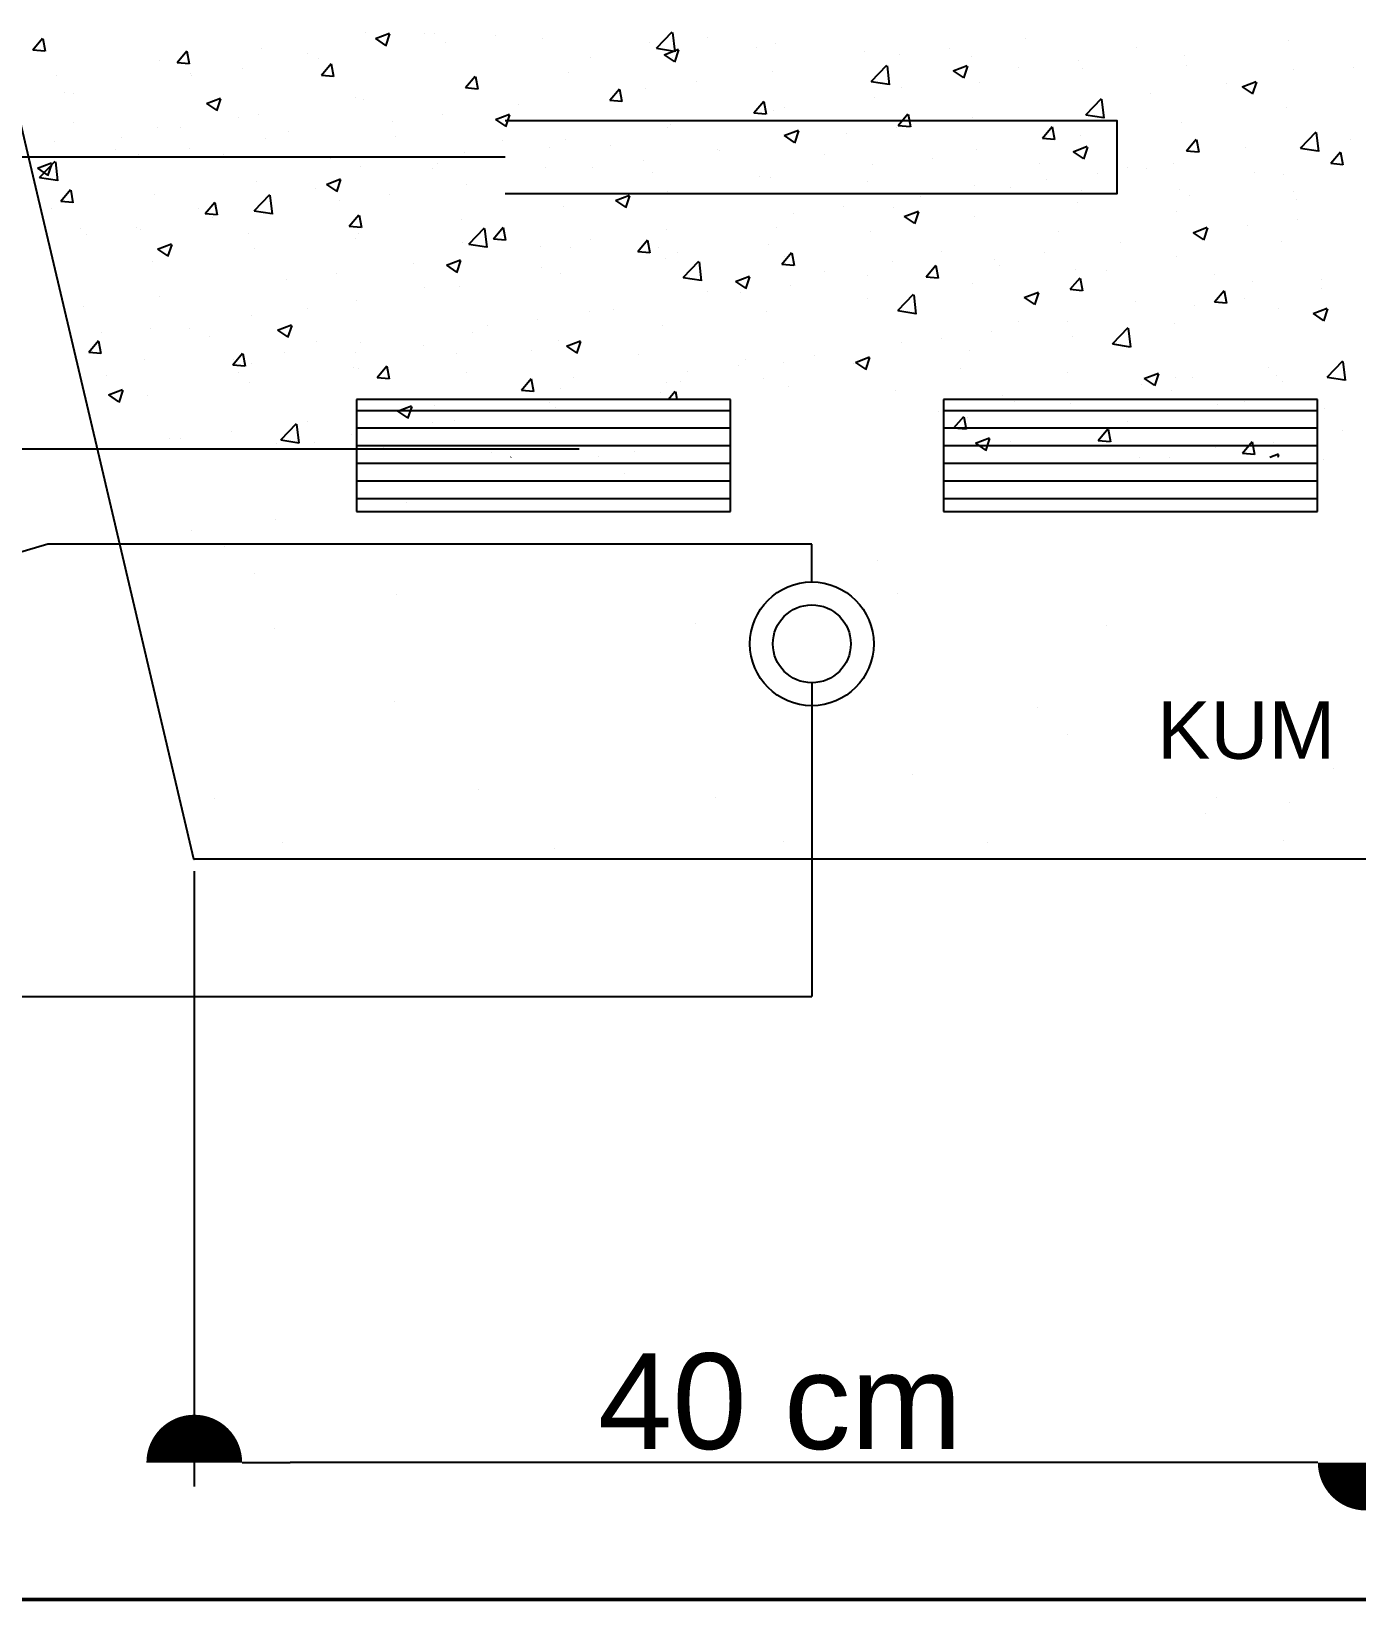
# Model space of a CAD drawing. Header units: millimetres. Extents: x -269 to 685, y 5394 to 6294.
# Drawn here: x 168.4 to 239.9, y 5972.1 to 6056.7 of the extents above; entities that cross this region are included whole.
import ezdxf
from ezdxf.enums import TextEntityAlignment as Align

# ---------------------------------------------------------------- set-up
doc = ezdxf.new("R2010")
doc.units = ezdxf.units.MM
for name, color, linetype in [('3', 7, 'Continuous'), ('LHAT-08', 7, 'Continuous'), ('MIMARI', 7, 'Continuous'), ('YAZI-08', 7, 'Continuous')]:
    doc.layers.add(name, color=color, linetype=linetype)
doc.layers.add('BHP-TABLO', color=7, linetype='Continuous', lineweight=25)
doc.layers.add('LINYE', color=7, linetype='Continuous', lineweight=53)
doc.styles.add('BHP', font='arial.ttf')

msp = doc.modelspace()

# ---------------------------------------------------------------- linework, layer by layer
for p, q in [((186.471, 6056.635), (186.471, 6056.635)), ((186.985, 6056.33), (187.744, 6056.622)), ((187.549, 6055.93), (187.769, 6056.586)), ((189.662, 6056.61), (189.662, 6056.61)), ((190.189, 6056.603), (190.189, 6056.603)), ((193.475, 6056.498), (193.475, 6056.498)), ((202.161, 6055.809), (203.006, 6056.689)), ((203.151, 6055.625), (203.031, 6056.655)), ((204.912, 6056.4), (204.912, 6056.4)), ((222.076, 6056.362), (222.076, 6056.362)), ((168.513, 6055.727), (169.036, 6056.35)), ((168.513, 6055.727), (169.161, 6055.67)), ((169.186, 6055.634), (169.061, 6056.314)), ((176.293, 6055.046), (176.816, 6055.669)), ((176.966, 6054.953), (176.841, 6055.633)), ((180.837, 6055.822), (180.837, 6055.822)), ((183.336, 6055.524), (183.336, 6055.524)), ((186.985, 6056.33), (187.524, 6055.967)), ((190.759, 6056.141), (190.759, 6056.141)), ((195.979, 6056.358), (195.979, 6056.358)), ((201.769, 6056.114), (201.769, 6056.114)), ((202.161, 6055.809), (203.126, 6055.659)), ((202.572, 6055.462), (203.332, 6055.753)), ((203.137, 6055.062), (203.357, 6055.717)), ((207.559, 6055.869), (207.559, 6055.869)), ((208.589, 6056.06), (208.589, 6056.06)), ((213.349, 6055.625), (213.349, 6055.625)), ((217.968, 6055.821), (217.968, 6055.821)), ((228.031, 6055.861), (228.031, 6055.861)), ((236.25, 6056.228), (236.25, 6056.228)), ((175.358, 6055.128), (175.358, 6055.128)), ((176.293, 6055.046), (176.941, 6054.989)), ((179.801, 6054.698), (179.801, 6054.698)), ((183.909, 6055.239), (183.909, 6055.239)), ((184.073, 6054.366), (184.596, 6054.989)), ((184.746, 6054.273), (184.62, 6054.953)), ((198.586, 6055.314), (198.586, 6055.314)), ((202.572, 6055.462), (203.112, 6055.098)), ((203.02, 6055.296), (203.02, 6055.296)), ((213.737, 6054.013), (214.582, 6054.894)), ((214.727, 6053.83), (214.607, 6054.86)), ((215.253, 6055.463), (215.253, 6055.463)), ((218.16, 6054.593), (218.92, 6054.885)), ((218.725, 6054.193), (218.945, 6054.849)), ((219.139, 6055.38), (219.139, 6055.38)), ((221.706, 6054.776), (221.706, 6054.776)), ((224.929, 6055.135), (224.929, 6055.135)), ((225.138, 6054.72), (225.138, 6054.72)), ((230.617, 6055.415), (230.617, 6055.415)), ((230.72, 6054.891), (230.72, 6054.891)), ((239.746, 6054.786), (239.746, 6054.786)), ((169.789, 6054.364), (169.789, 6054.364)), ((177.011, 6054.438), (177.011, 6054.438)), ((177.086, 6054.341), (177.086, 6054.341)), ((184.073, 6054.366), (184.721, 6054.309)), ((191.852, 6053.685), (192.375, 6054.308)), ((192.261, 6054.228), (192.261, 6054.228)), ((192.526, 6053.592), (192.4, 6054.272)), ((197.386, 6054.483), (197.386, 6054.483)), ((204.295, 6054.021), (204.295, 6054.021)), ((208.403, 6054.561), (208.403, 6054.561)), ((213.737, 6054.013), (214.702, 6053.864)), ((218.16, 6054.593), (218.7, 6054.229)), ((219.569, 6053.956), (219.569, 6053.956)), ((232.896, 6053.884), (232.896, 6053.884)), ((233.748, 6053.724), (234.508, 6054.016)), ((234.313, 6053.324), (234.533, 6053.98)), ((236.51, 6054.646), (236.51, 6054.646)), ((170.236, 6053.439), (170.236, 6053.439)), ((170.685, 6053.352), (170.685, 6053.352)), ((177.871, 6052.832), (178.63, 6053.124)), ((178.435, 6052.432), (178.655, 6053.088)), ((185.935, 6053.143), (185.935, 6053.143)), ((186.339, 6053.025), (186.339, 6053.025)), ((191.852, 6053.685), (192.501, 6053.628)), ((191.908, 6053.788), (191.908, 6053.788)), ((199.632, 6053.004), (200.155, 6053.627)), ((199.632, 6053.004), (200.281, 6052.948)), ((200.305, 6052.911), (200.18, 6053.591)), ((201.579, 6053.663), (201.579, 6053.663)), ((213.936, 6053.143), (213.936, 6053.143)), ((215.38, 6053.69), (215.38, 6053.69)), ((225.313, 6052.218), (226.158, 6053.098)), ((226.073, 6052.985), (226.073, 6052.985)), ((226.302, 6052.034), (226.183, 6053.065)), ((228.788, 6053.343), (228.788, 6053.343)), ((233.748, 6053.724), (234.288, 6053.36)), ((177.871, 6052.832), (178.411, 6052.468)), ((180.705, 6052.211), (180.705, 6052.211)), ((190.621, 6052.22), (190.621, 6052.22)), ((193.459, 6051.963), (194.218, 6052.255)), ((194.023, 6051.563), (194.243, 6052.219)), ((194.729, 6052.761), (194.729, 6052.761)), ((207.412, 6052.324), (207.935, 6052.947)), ((207.412, 6052.324), (208.06, 6052.267)), ((208.085, 6052.231), (207.96, 6052.911)), ((208.457, 6052.449), (208.457, 6052.449)), ((209.054, 6052.604), (209.054, 6052.604)), ((215.192, 6051.643), (215.715, 6052.266)), ((215.865, 6051.55), (215.74, 6052.23)), ((225.313, 6052.218), (226.277, 6052.068)), ((236.119, 6052.617), (236.119, 6052.617)), ((170.706, 6051.794), (170.706, 6051.794)), ((175.226, 6051.517), (175.226, 6051.517)), ((176.496, 6051.55), (176.496, 6051.55)), ((179.61, 6052.057), (179.61, 6052.057)), ((182.286, 6051.305), (182.286, 6051.305)), ((187.906, 6051.863), (187.906, 6051.863)), ((193.459, 6051.963), (193.998, 6051.599)), ((202.729, 6051.518), (202.729, 6051.518)), ((202.888, 6051.685), (202.888, 6051.685)), ((209.047, 6051.095), (209.806, 6051.386)), ((209.611, 6050.695), (209.831, 6051.35)), ((215.115, 6051.543), (215.115, 6051.543)), ((215.192, 6051.643), (215.84, 6051.586)), ((219.223, 6052.084), (219.223, 6052.084)), ((222.972, 6050.962), (223.495, 6051.586)), ((223.645, 6050.869), (223.519, 6051.549)), ((230.485, 6051.804), (230.485, 6051.804)), ((236.889, 6050.423), (237.733, 6051.303)), ((169.657, 6050.753), (169.657, 6050.753)), ((173.284, 6050.971), (173.284, 6050.971)), ((181.056, 6050.961), (181.056, 6050.961)), ((188.076, 6051.061), (188.076, 6051.061)), ((193.867, 6050.816), (193.867, 6050.816)), ((197.254, 6050.872), (197.254, 6050.872)), ((199.657, 6050.571), (199.657, 6050.571)), ((209.047, 6051.095), (209.586, 6050.731)), ((212.399, 6051.185), (212.399, 6051.185)), ((222.972, 6050.962), (223.62, 6050.906)), ((224.635, 6050.226), (225.394, 6050.518)), ((225.006, 6051.109), (225.006, 6051.109)), ((225.199, 6049.826), (225.419, 6050.482)), ((230.751, 6050.282), (231.274, 6050.905)), ((231.425, 6050.189), (231.299, 6050.869)), ((233.909, 6050.476), (233.909, 6050.476)), ((236.893, 6050.508), (236.893, 6050.508)), ((237.878, 6050.239), (237.759, 6051.269)), ((239.608, 6050.865), (239.608, 6050.865)), ((168.757, 6049.334), (169.517, 6049.625)), ((168.871, 6048.833), (169.716, 6049.714)), ((169.861, 6048.65), (169.741, 6049.68)), ((172.993, 6050.338), (172.993, 6050.338)), ((174.233, 6050.063), (174.233, 6050.063)), ((176.948, 6050.42), (176.948, 6050.42)), ((178.783, 6050.093), (178.783, 6050.093)), ((184.573, 6049.848), (184.573, 6049.848)), ((190.363, 6049.604), (190.363, 6049.604)), ((191.776, 6050.177), (191.776, 6050.177)), ((196.403, 6050.433), (196.403, 6050.433)), ((201.441, 6049.743), (201.441, 6049.743)), ((205.447, 6050.327), (205.447, 6050.327)), ((205.549, 6050.283), (205.549, 6050.283)), ((211.237, 6050.082), (211.237, 6050.082)), ((217.027, 6049.837), (217.027, 6049.837)), ((219.437, 6050.346), (219.437, 6050.346)), ((222.817, 6049.593), (222.817, 6049.593)), ((224.635, 6050.226), (225.174, 6049.862)), ((230.043, 6049.606), (230.043, 6049.606)), ((230.751, 6050.282), (231.4, 6050.225)), ((236.889, 6050.423), (237.853, 6050.273)), ((238.531, 6049.601), (239.054, 6050.224)), ((238.531, 6049.601), (239.18, 6049.544)), ((239.204, 6049.508), (239.079, 6050.188)), ((168.758, 6049.334), (169.297, 6048.97)), ((168.871, 6048.833), (169.836, 6048.684)), ((169.322, 6048.934), (169.542, 6049.589)), ((184.345, 6048.465), (185.105, 6048.757)), ((186.207, 6049.414), (186.207, 6049.414)), ((190.078, 6049.347), (190.078, 6049.347)), ((196.154, 6049.359), (196.154, 6049.359)), ((198.726, 6049.385), (198.726, 6049.385)), ((201.944, 6049.114), (201.944, 6049.114)), ((207.734, 6048.87), (207.734, 6048.87)), ((208.325, 6048.838), (208.325, 6048.838)), ((213.804, 6049.532), (213.804, 6049.532)), ((225.935, 6049.065), (225.935, 6049.065)), ((227.583, 6049.39), (227.583, 6049.39)), ((228.607, 6049.348), (228.607, 6049.348)), ((234.398, 6049.103), (234.398, 6049.103)), ((235.987, 6049.006), (235.987, 6049.006)), ((170.018, 6047.568), (170.541, 6048.191)), ((170.691, 6047.475), (170.566, 6048.155)), ((175.095, 6047.906), (175.095, 6047.906)), ((180.447, 6047.038), (181.292, 6047.919)), ((180.573, 6048.601), (180.573, 6048.601)), ((183.752, 6048.261), (183.752, 6048.261)), ((184.345, 6048.465), (184.885, 6048.101)), ((184.91, 6048.065), (185.13, 6048.721)), ((187.768, 6047.942), (187.768, 6047.942)), ((191.876, 6048.483), (191.876, 6048.483)), ((202.756, 6048.074), (202.756, 6048.074)), ((213.524, 6048.625), (213.524, 6048.625)), ((219.314, 6048.38), (219.314, 6048.38)), ((221.258, 6048.304), (221.258, 6048.304)), ((223.219, 6048.707), (223.219, 6048.707)), ((225.104, 6048.136), (225.104, 6048.136)), ((230.353, 6048.193), (230.353, 6048.193)), ((236.508, 6048.094), (236.508, 6048.094)), ((169.526, 6047.142), (169.526, 6047.142)), ((170.018, 6047.568), (170.666, 6047.511)), ((177.427, 6047.175), (177.427, 6047.175)), ((177.798, 6046.888), (178.321, 6047.511)), ((178.471, 6046.795), (178.346, 6047.474)), ((181.437, 6046.855), (181.317, 6047.885)), ((185.053, 6047.585), (185.053, 6047.585)), ((197.123, 6047.261), (197.123, 6047.261)), ((199.933, 6047.596), (200.693, 6047.888)), ((199.933, 6047.596), (200.473, 6047.232)), ((200.498, 6047.196), (200.718, 6047.852)), ((212.261, 6047.265), (212.261, 6047.265)), ((214.932, 6047.218), (214.932, 6047.218)), ((216.369, 6047.806), (216.369, 6047.806)), ((224.874, 6047.499), (224.874, 6047.499)), ((230.894, 6047.891), (230.894, 6047.891)), ((236.685, 6047.646), (236.685, 6047.646)), ((177.798, 6046.888), (178.446, 6046.831)), ((178.202, 6046.683), (178.202, 6046.683)), ((180.447, 6047.038), (181.412, 6046.888)), ((185.578, 6046.207), (186.101, 6046.83)), ((185.578, 6046.207), (186.226, 6046.15)), ((186.251, 6046.114), (186.125, 6046.794)), ((191.644, 6046.567), (191.644, 6046.567)), ((209.546, 6046.907), (209.546, 6046.907)), ((215.521, 6046.728), (216.281, 6047.019)), ((215.521, 6046.728), (216.061, 6046.364)), ((216.086, 6046.328), (216.306, 6046.983)), ((219.305, 6046.735), (219.305, 6046.735)), ((230.182, 6047.008), (230.182, 6047.008)), ((234.039, 6046.23), (234.039, 6046.23)), ((236.755, 6046.587), (236.755, 6046.587)), ((171.101, 6046.089), (171.101, 6046.089)), ((171.379, 6045.785), (171.379, 6045.785)), ((174.094, 6046.142), (174.094, 6046.142)), ((174.338, 6046.036), (174.338, 6046.036)), ((180.128, 6045.792), (180.128, 6045.792)), ((185.919, 6045.547), (185.919, 6045.547)), ((186.075, 6045.803), (186.075, 6045.803)), ((192.023, 6045.243), (192.868, 6046.123)), ((193.013, 6045.059), (192.893, 6046.089)), ((193.357, 6045.526), (193.88, 6046.149)), ((193.357, 6045.526), (194.006, 6045.47)), ((194.031, 6045.433), (193.905, 6046.113)), ((198.588, 6045.465), (198.588, 6045.465)), ((201.137, 6044.846), (201.66, 6045.469)), ((201.81, 6044.753), (201.685, 6045.433)), ((202.696, 6046.005), (202.696, 6046.005)), ((208.607, 6046.132), (208.607, 6046.132)), ((213.672, 6045.922), (213.672, 6045.922)), ((223.857, 6045.922), (223.857, 6045.922)), ((231.109, 6045.859), (231.869, 6046.151)), ((231.109, 6045.859), (231.649, 6045.495)), ((231.674, 6045.459), (231.893, 6046.114)), ((235.855, 6045.395), (235.855, 6045.395)), ((175.232, 6044.967), (175.991, 6045.258)), ((175.232, 6044.967), (175.771, 6044.603)), ((175.796, 6044.567), (176.016, 6045.222)), ((180.441, 6044.99), (180.441, 6044.99)), ((191.709, 6045.303), (191.709, 6045.303)), ((192.023, 6045.243), (192.988, 6045.093)), ((195.873, 6045.107), (195.873, 6045.107)), ((197.499, 6045.058), (197.499, 6045.058)), ((201.137, 6044.846), (201.786, 6044.789)), ((202.281, 6045.047), (202.281, 6045.047)), ((203.289, 6044.813), (203.289, 6044.813)), ((208.193, 6045.227), (208.193, 6045.227)), ((208.917, 6044.165), (209.44, 6044.788)), ((209.079, 6044.569), (209.079, 6044.569)), ((209.59, 6044.072), (209.465, 6044.752)), ((217.531, 6044.837), (217.531, 6044.837)), ((223.081, 6044.787), (223.081, 6044.787)), ((227.189, 6045.328), (227.189, 6045.328)), ((230.221, 6044.582), (230.221, 6044.582)), ((174.963, 6044.295), (174.963, 6044.295)), ((189.022, 6044.205), (189.022, 6044.205)), ((190.82, 6044.098), (191.579, 6044.39)), ((190.82, 6044.098), (191.359, 6043.734)), ((191.384, 6043.698), (191.604, 6044.354)), ((195.955, 6043.961), (195.955, 6043.961)), ((202.624, 6044.464), (202.624, 6044.464)), ((203.599, 6043.447), (204.444, 6044.328)), ((204.589, 6043.264), (204.469, 6044.294)), ((208.917, 6044.165), (209.565, 6044.108)), ((211.206, 6043.751), (211.206, 6043.751)), ((214.869, 6044.324), (214.869, 6044.324)), ((216.697, 6043.484), (217.22, 6044.107)), ((217.37, 6043.391), (217.245, 6044.071)), ((220.366, 6044.429), (220.366, 6044.429)), ((220.659, 6044.079), (220.659, 6044.079)), ((224.743, 6043.888), (224.743, 6043.888)), ((226.449, 6043.835), (226.449, 6043.835)), ((182.199, 6043.307), (182.199, 6043.307)), ((184.914, 6043.664), (184.914, 6043.664)), ((189.63, 6042.875), (189.63, 6042.875)), ((191.512, 6042.956), (191.512, 6042.956)), ((196.991, 6043.65), (196.991, 6043.65)), ((203.599, 6043.447), (204.564, 6043.298)), ((206.408, 6043.229), (207.167, 6043.521)), ((206.408, 6043.229), (206.947, 6042.865)), ((206.972, 6042.829), (207.192, 6043.485)), ((209.408, 6042.987), (209.408, 6042.987)), ((213.516, 6043.528), (213.516, 6043.528)), ((216.697, 6043.484), (217.345, 6043.428)), ((219.174, 6043.124), (219.174, 6043.124)), ((224.477, 6042.804), (225, 6043.427)), ((225.15, 6042.711), (225.024, 6043.391)), ((232.24, 6043.59), (232.24, 6043.59)), ((234.325, 6043.212), (234.325, 6043.212)), ((238.009, 6042.85), (238.009, 6042.85)), ((238.03, 6043.345), (238.03, 6043.345)), ((175.349, 6042.405), (175.349, 6042.405)), ((185.943, 6042.192), (185.943, 6042.192)), ((204.88, 6042.665), (204.88, 6042.665)), ((206.693, 6042.629), (206.693, 6042.629)), ((213.54, 6042.311), (213.54, 6042.311)), ((215.175, 6041.652), (216.02, 6042.533)), ((216.165, 6041.469), (216.045, 6042.499)), ((221.996, 6042.361), (222.755, 6042.652)), ((221.996, 6042.361), (222.535, 6041.997)), ((222.56, 6041.961), (222.78, 6042.616)), ((224.477, 6042.804), (225.125, 6042.747)), ((227.999, 6042.127), (227.999, 6042.127)), ((232.256, 6042.123), (232.779, 6042.746)), ((232.256, 6042.123), (232.905, 6042.066)), ((232.93, 6042.03), (232.804, 6042.71)), ((233.901, 6042.309), (233.901, 6042.309)), ((171.241, 6041.864), (171.241, 6041.864)), ((180.309, 6041.379), (180.309, 6041.379)), ((183.304, 6041.789), (183.304, 6041.789)), ((195.734, 6041.187), (195.734, 6041.187)), ((198.554, 6041.579), (198.554, 6041.579)), ((199.842, 6041.727), (199.842, 6041.727)), ((208.061, 6041.617), (208.061, 6041.617)), ((215.175, 6041.652), (216.14, 6041.503)), ((231.186, 6041.952), (231.186, 6041.952)), ((235.723, 6041.785), (235.723, 6041.785)), ((237.583, 6041.492), (238.343, 6041.784)), ((237.583, 6041.492), (238.123, 6041.128)), ((238.148, 6041.092), (238.368, 6041.747)), ((172.226, 6040.494), (172.226, 6040.494)), ((174.831, 6040.685), (174.831, 6040.685)), ((176.979, 6040.703), (176.979, 6040.703)), ((181.706, 6040.6), (182.466, 6040.891)), ((181.706, 6040.6), (182.246, 6040.236)), ((182.271, 6040.2), (182.491, 6040.855)), ((192.229, 6040.493), (192.229, 6040.493)), ((193.019, 6040.829), (193.019, 6040.829)), ((202.492, 6040.853), (202.492, 6040.853)), ((220.228, 6040.509), (220.228, 6040.509)), ((221.674, 6041.041), (221.674, 6041.041)), ((224.336, 6041.05), (224.336, 6041.05)), ((226.751, 6039.857), (227.596, 6040.737)), ((227.741, 6039.673), (227.621, 6040.703)), ((230.089, 6040.972), (230.089, 6040.972)), ((171.523, 6039.409), (172.046, 6040.033)), ((172.196, 6039.317), (172.071, 6039.996)), ((178.016, 6040.249), (178.016, 6040.249)), ((183.806, 6040.005), (183.806, 6040.005)), ((186.169, 6039.927), (186.169, 6039.927)), ((189.596, 6039.76), (189.596, 6039.76)), ((195.387, 6039.515), (195.387, 6039.515)), ((196.859, 6040.04), (196.859, 6040.04)), ((197.294, 6039.731), (198.054, 6040.023)), ((197.294, 6039.731), (197.834, 6039.367)), ((197.859, 6039.331), (198.079, 6039.986)), ((215.348, 6039.955), (215.348, 6039.955)), ((217.513, 6040.151), (217.513, 6040.151)), ((219.042, 6039.513), (219.042, 6039.513)), ((224.611, 6040.277), (224.611, 6040.277)), ((226.751, 6039.857), (227.715, 6039.707)), ((171.523, 6039.409), (172.171, 6039.353)), ((174.513, 6039.037), (174.513, 6039.037)), ((179.303, 6038.729), (179.826, 6039.352)), ((179.303, 6038.729), (179.951, 6038.672)), ((179.346, 6039.029), (179.346, 6039.029)), ((179.976, 6038.636), (179.851, 6039.316)), ((180.303, 6038.792), (180.303, 6038.792)), ((182.061, 6039.386), (182.061, 6039.386)), ((185.903, 6039.408), (185.903, 6039.408)), ((187.083, 6038.048), (187.605, 6038.671)), ((187.756, 6037.955), (187.63, 6038.635)), ((191.38, 6039.345), (191.38, 6039.345)), ((201.177, 6039.271), (201.177, 6039.271)), ((206.554, 6038.709), (206.554, 6038.709)), ((206.967, 6039.026), (206.967, 6039.026)), ((209.022, 6038.869), (209.022, 6038.869)), ((210.662, 6039.25), (210.662, 6039.25)), ((212.757, 6038.781), (212.757, 6038.781)), ((212.882, 6038.862), (213.642, 6039.154)), ((212.882, 6038.862), (213.422, 6038.498)), ((213.408, 6038.7), (213.408, 6038.7)), ((213.446, 6038.462), (213.666, 6039.118)), ((238.327, 6038.061), (239.172, 6038.942)), ((239.316, 6037.878), (239.197, 6038.908)), ((172.496, 6038.127), (172.496, 6038.127)), ((179.578, 6038.322), (179.578, 6038.322)), ((180.178, 6037.768), (180.178, 6037.768)), ((185.811, 6038.582), (185.811, 6038.582)), ((186.093, 6038.548), (186.093, 6038.548)), ((187.083, 6038.048), (187.731, 6037.991)), ((191.883, 6038.303), (191.883, 6038.303)), ((194.862, 6037.368), (195.385, 6037.991)), ((195.536, 6037.275), (195.41, 6037.954)), ((197.674, 6038.058), (197.674, 6038.058)), ((202.697, 6037.783), (202.697, 6037.783)), ((203.464, 6037.814), (203.464, 6037.814)), ((203.839, 6038.351), (203.839, 6038.351)), ((207.929, 6038.006), (207.929, 6038.006)), ((218.547, 6038.537), (218.547, 6038.537)), ((224.337, 6038.292), (224.337, 6038.292)), ((228.47, 6037.994), (229.229, 6038.285)), ((228.47, 6037.994), (229.009, 6037.63)), ((229.034, 6037.594), (229.254, 6038.249)), ((230.127, 6038.047), (230.127, 6038.047)), ((231.048, 6038.031), (231.048, 6038.031)), ((235.156, 6038.572), (235.156, 6038.572)), ((235.591, 6038.174), (235.591, 6038.174)), ((235.918, 6037.803), (235.918, 6037.803)), ((238.327, 6038.061), (239.291, 6037.912)), ((172.593, 6037.101), (173.352, 6037.393)), ((172.593, 6037.101), (173.132, 6036.737)), ((173.157, 6036.701), (173.377, 6037.357)), ((173.252, 6037.236), (173.252, 6037.236)), ((174.699, 6037.074), (174.699, 6037.074)), ((192.881, 6036.909), (192.881, 6036.909)), ((194.862, 6037.368), (195.511, 6037.311)), ((196.989, 6037.449), (196.989, 6037.449)), ((202.36, 6037.242), (202.36, 6037.242)), ((202.787, 6036.86), (203.165, 6037.31)), ((203.266, 6036.86), (203.19, 6037.274)), ((209.254, 6037.569), (209.254, 6037.569)), ((215.044, 6037.324), (215.044, 6037.324)), ((220.834, 6037.08), (220.834, 6037.08)), ((228.333, 6037.674), (228.333, 6037.674)), ((229.957, 6037.361), (229.957, 6037.361)), ((188.181, 6036.233), (188.94, 6036.524)), ((188.181, 6036.233), (188.72, 6035.869)), ((188.745, 6035.833), (188.965, 6036.488)), ((190.166, 6036.551), (190.166, 6036.551)), ((196.371, 6036.698), (196.371, 6036.698)), ((196.727, 6036.429), (196.727, 6036.429)), ((217.374, 6036.231), (217.374, 6036.231)), ((221.482, 6036.772), (221.482, 6036.772)), ((224.479, 6036.666), (224.479, 6036.666)), ((226.624, 6036.835), (226.624, 6036.835)), ((232.414, 6036.591), (232.414, 6036.591)), ((233.877, 6036.741), (233.877, 6036.741)), ((238.205, 6036.346), (238.205, 6036.346)), ((181.885, 6034.677), (182.73, 6035.557)), ((182.875, 6034.493), (182.755, 6035.524)), ((183.316, 6035.649), (183.316, 6035.649)), ((190.046, 6035.612), (190.046, 6035.612)), ((191.248, 6035.734), (191.248, 6035.734)), ((218.202, 6035.326), (218.725, 6035.949)), ((218.202, 6035.326), (218.85, 6035.269)), ((218.875, 6035.233), (218.75, 6035.913)), ((218.91, 6035.903), (218.91, 6035.903)), ((225.982, 6034.645), (226.504, 6035.268)), ((226.655, 6034.552), (226.529, 6035.232)), ((227.551, 6035.655), (227.551, 6035.655)), ((175.858, 6034.736), (175.858, 6034.736)), ((176.492, 6034.751), (176.492, 6034.751)), ((179.208, 6035.108), (179.208, 6035.108)), ((181.648, 6034.491), (181.648, 6034.491)), ((181.885, 6034.677), (182.85, 6034.527)), ((183.72, 6034.526), (183.72, 6034.526)), ((185.679, 6034.971), (185.679, 6034.971)), ((219.356, 6034.495), (220.116, 6034.787)), ((219.356, 6034.495), (219.896, 6034.131)), ((219.921, 6034.095), (220.141, 6034.751)), ((221.226, 6034.569), (221.226, 6034.569)), ((225.982, 6034.645), (226.63, 6034.588)), ((233.761, 6033.964), (234.284, 6034.587)), ((234.435, 6033.871), (234.309, 6034.551)), ((235.459, 6034.563), (235.459, 6034.563)), ((236.476, 6034.359), (236.476, 6034.359)), ((239.153, 6035.196), (239.153, 6035.196)), ((180.046, 6034.158), (180.046, 6034.158)), ((187.439, 6034.247), (187.439, 6034.247)), ((193.229, 6034.002), (193.229, 6034.002)), ((194.287, 6033.742), (194.306, 6033.762)), ((199.019, 6033.757), (199.019, 6033.757)), ((200.986, 6034.073), (200.986, 6034.073)), ((228.194, 6033.753), (228.194, 6033.753)), ((229.826, 6033.75), (229.826, 6033.75)), ((232.302, 6034.294), (232.302, 6034.294)), ((233.761, 6033.964), (234.41, 6033.908)), ((235.245, 6033.742), (235.704, 6033.918)), ((235.682, 6033.742), (235.729, 6033.882)), ((238.146, 6033.645), (238.146, 6033.645)), ((200.44, 6032.844), (200.44, 6032.844)), ((191.997, 6032.511), (191.997, 6032.511)), ((188.654, 6031.292), (188.654, 6031.292)), ((181.599, 6030.363), (181.599, 6030.363)), ((177.083, 6029.769), (177.083, 6029.769)), ((178.86, 6028.924), (178.86, 6028.924)), ((214.093, 6028.156), (214.093, 6028.156)), ((180.459, 6027.458), (180.459, 6027.458)), ((188.121, 6026.315), (188.121, 6026.315)), ((215.143, 6026.364), (215.143, 6026.364)), ((181.533, 6024.481), (181.533, 6024.481)), ((204.246, 6024.771), (204.246, 6024.771)), ((226.443, 6024.665), (226.443, 6024.665)), ((188.008, 6020.541), (188.008, 6020.541)), ((222.73, 6020.242), (222.73, 6020.242)), ((224.329, 6018.777), (224.329, 6018.777)), ((215.979, 6016.636), (215.979, 6016.636)), ((238.693, 6016.925), (238.693, 6016.925)), ((192.543, 6015.791), (192.543, 6015.791)), ((178.297, 6015.31), (178.297, 6015.31)), ((205.319, 6015.359), (205.319, 6015.359)), ((232.342, 6015.408), (232.342, 6015.408)), ((236.314, 6015.1), (236.314, 6015.1)), ((231.797, 6014.506), (231.797, 6014.506)), ((181.956, 6012.979), (181.956, 6012.979)), ((196.645, 6012.627), (196.645, 6012.627)), ((208.979, 6013.028), (208.979, 6013.028)), ((220.011, 6012.954), (220.011, 6012.954)), ((236.001, 6013.077), (236.001, 6013.077))]:
    msp.add_line(p, q)
at = {"lineweight": -2}
for p, q in [((179.8, 5979.494), (182.382, 5979.494)), ((237.834, 5979.494), (235.251, 5979.494))]:
    msp.add_line(p, q, dxfattribs=at)
at = {"const_width": 2.583}
for points in [[(178.509, 5979.494, 1), (175.926, 5979.494, 1)], [(239.125, 5979.494, 1), (241.707, 5979.494, 1)]]:
    msp.add_lwpolyline(points, format="xyb", dxfattribs=at)
at = {"layer": '3'}
msp.add_circle((210.533, 6023.674), 2.101, dxfattribs=at)
at = {"layer": 'BHP-TABLO', "lineweight": 50}
msp.add_lwpolyline([(18, 5972.1), (388, 5972.1), (388, 6130.1), (18, 6130.1)], close=True, dxfattribs=at)
at = {"layer": 'LHAT-08'}
msp.add_lwpolyline([(193.989, 6047.974), (227.011, 6047.974), (227.011, 6051.896), (193.989, 6051.896)], dxfattribs=at)
msp.add_circle((210.533, 6023.674), 3.337, dxfattribs=at)
at = {"layer": 'LINYE', "lineweight": -2}
for p, q in [((177.217, 6011.403), (177.217, 5978.203)), ((235.251, 5979.494), (182.382, 5979.494))]:
    msp.add_line(p, q, dxfattribs=at)
at = {"layer": 'MIMARI'}
for p, q in [((159.645, 6086.542), (168.573, 6048.623)), ((168.573, 6048.623), (172.077, 6033.742)), ((185.966, 6036.86), (185.966, 6030.819)), ((206.152, 6036.86), (185.966, 6036.86)), ((185.966, 6036.269), (206.152, 6036.269)), ((206.152, 6030.819), (206.152, 6036.86)), ((217.628, 6036.86), (217.628, 6030.819)), ((237.814, 6036.86), (217.628, 6036.86)), ((237.814, 6036.86), (217.628, 6036.86)), ((217.628, 6036.269), (237.814, 6036.269)), ((217.628, 6036.269), (237.814, 6036.269)), ((237.814, 6030.819), (237.814, 6036.86)), ((237.814, 6030.819), (237.814, 6036.86)), ((185.966, 6035.32), (206.152, 6035.32)), ((217.628, 6035.32), (237.814, 6035.32)), ((217.628, 6035.32), (237.814, 6035.32)), ((185.966, 6034.371), (206.152, 6034.371)), ((217.628, 6034.371), (237.814, 6034.371)), ((217.628, 6034.371), (237.814, 6034.371)), ((172.077, 6033.742), (177.177, 6012.081)), ((185.966, 6033.421), (206.152, 6033.421)), ((217.628, 6033.421), (237.814, 6033.421)), ((217.628, 6033.421), (237.814, 6033.421)), ((185.966, 6032.472), (206.152, 6032.472)), ((217.628, 6032.472), (237.814, 6032.472)), ((217.628, 6032.472), (237.814, 6032.472)), ((185.966, 6031.523), (206.152, 6031.523)), ((217.628, 6031.523), (237.814, 6031.523)), ((217.628, 6031.523), (237.814, 6031.523)), ((185.966, 6030.819), (206.152, 6030.819)), ((217.628, 6030.819), (237.814, 6030.819)), ((217.628, 6030.819), (237.814, 6030.819)), ((169.311, 6029.06), (141.424, 6020.765)), ((210.533, 6029.06), (169.311, 6029.06)), ((210.533, 6027.011), (210.533, 6029.06)), ((240.416, 6012.049), (177.217, 6012.049))]:
    msp.add_line(p, q, dxfattribs=at)
msp.add_arc((177.217, 6012.09), 0.0413, -166.75086, -90, dxfattribs=at)
at = {"layer": 'YAZI-08'}
for p, q in [((193.989, 6049.936), (106.829, 6049.936)), ((197.98, 6034.169), (141.295, 6034.169)), ((210.533, 6021.573), (210.533, 6004.647)), ((161.918, 6004.647), (210.533, 6004.647))]:
    msp.add_line(p, q, dxfattribs=at)

# ---------------------------------------------------------------- texts
at = {"layer": 'LINYE', "insert": (208.817, 5982.774), "char_height": 5.165, "attachment_point": 5, "style": 'BHP'}
msp.add_mtext('40 cm', dxfattribs=at)
at = {"layer": 'YAZI-08', "style": 'BHP'}
msp.add_text('KUM', height=3.099, dxfattribs=at).set_placement((233.96, 6017.469), align=Align.CENTER)

doc.saveas('drawing.dxf')
